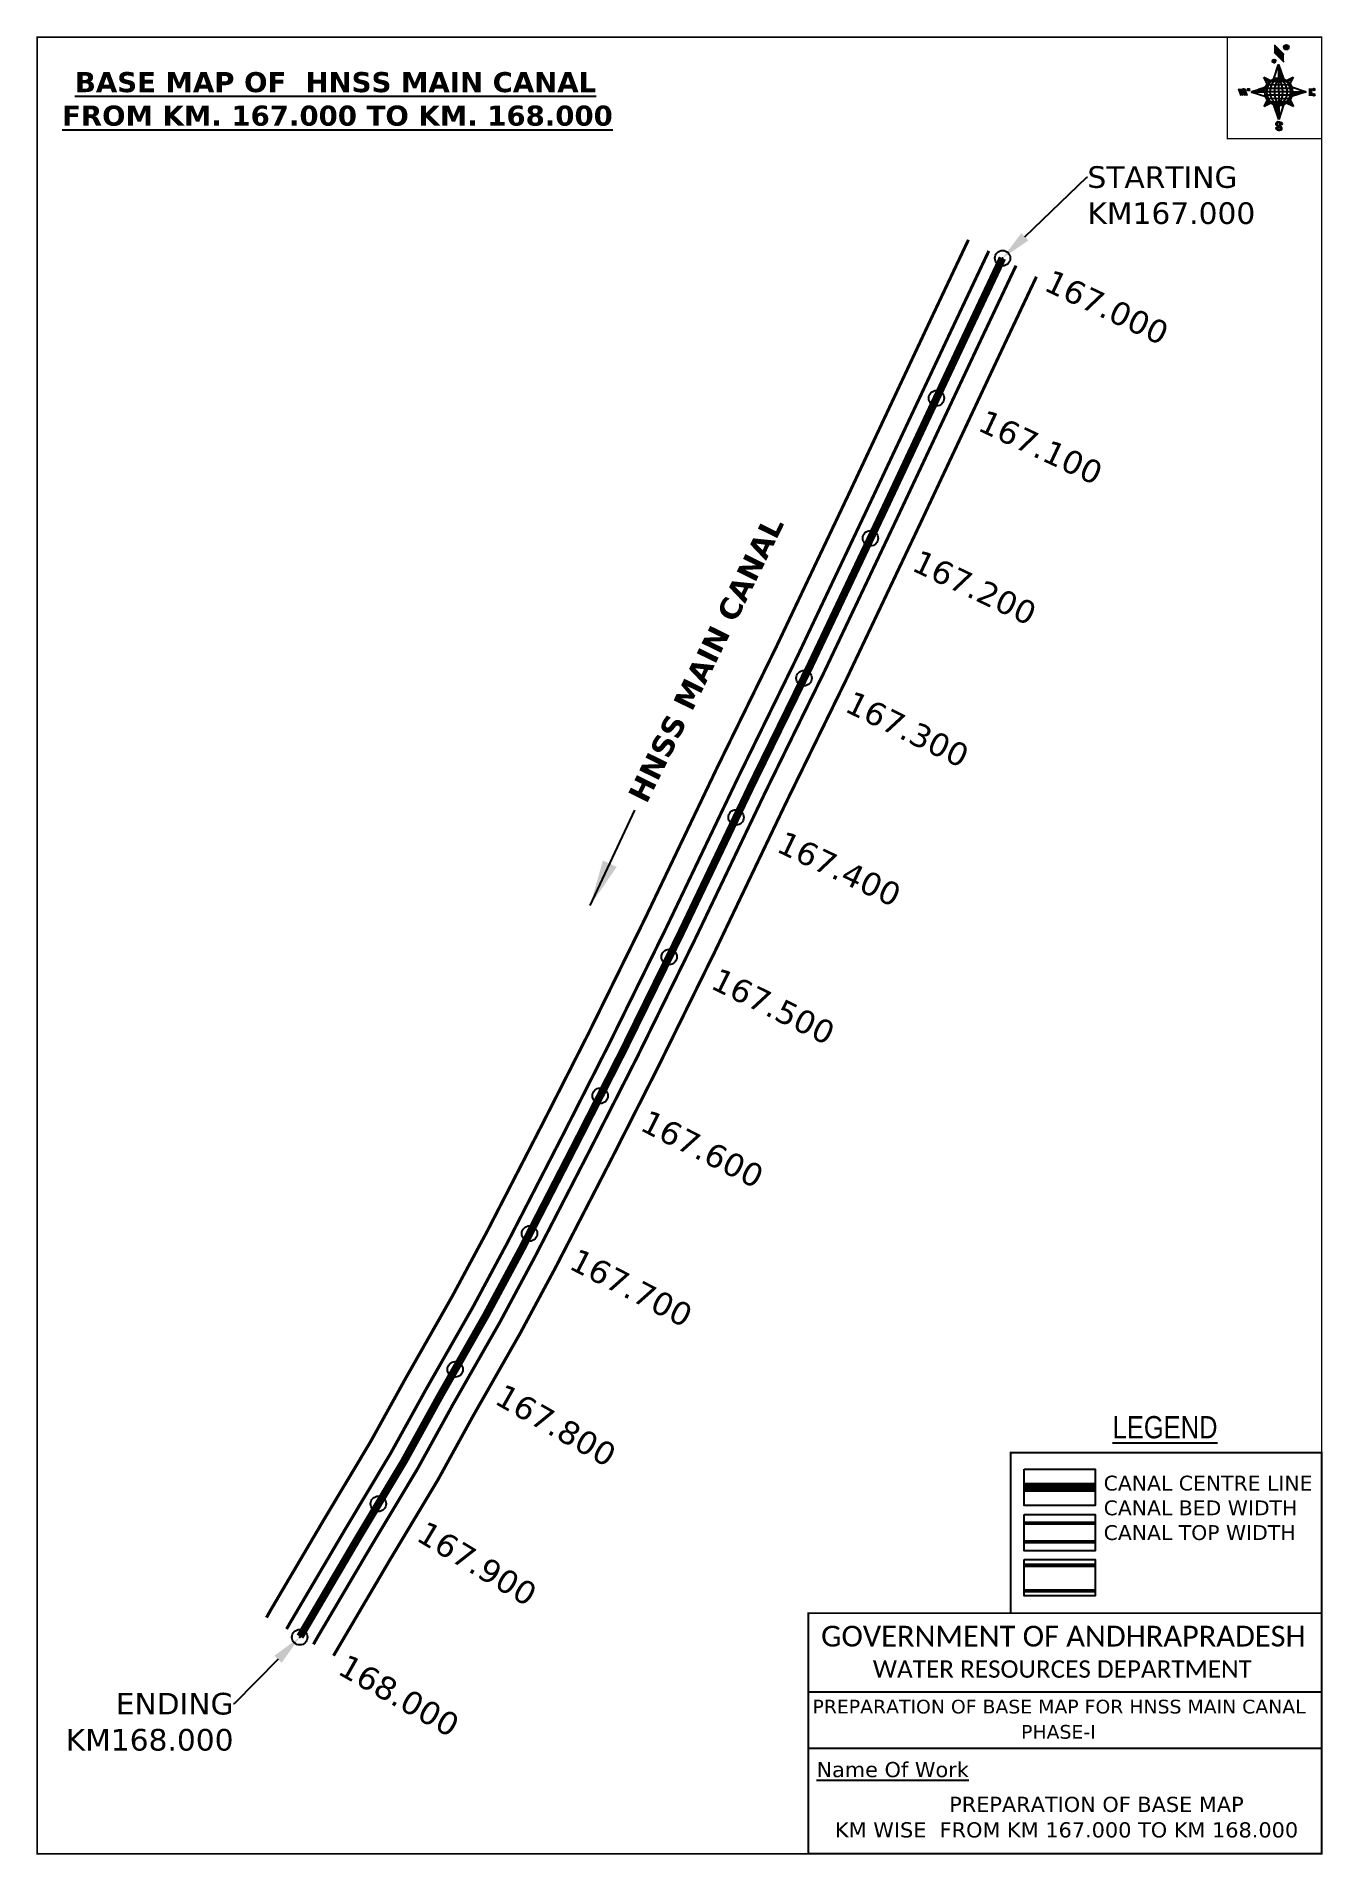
# Model space of a CAD drawing. Header units: inches. Extents: x 750856 to 751688, y 1665505 to 1666681.
import ezdxf
from ezdxf import colors
from ezdxf.entities.mleader import LeaderData, LeaderLine
from ezdxf.enums import TextEntityAlignment as Align
from ezdxf.math import Vec2, Vec3

# ---------------------------------------------------------------- set-up
doc = ezdxf.new("R2010")
doc.units = ezdxf.units.IN
doc.header["$MEASUREMENT"] = 0
doc.header["$PDMODE"] = 32
doc.header["$PDSIZE"] = 10
doc.linetypes.add('HIDDEN2', pattern=[0.1875, 0.125, -0.0625])
for name, color, linetype in [('AQUADUCT', 1, 'Continuous'), ('bord', 1, 'Continuous'), ('CANAL1', 1, 'Continuous'), ('CSMark', 72, 'Continuous'), ('DCBMS', 232, 'Continuous'), ('PAGE', 7, 'Continuous'), ('TEXT', 7, 'Continuous')]:
    doc.layers.add(name, color=color, linetype=linetype)
doc.styles.add('ARIALN', font='ARIALN_1.TTF')
doc.styles.get("Standard").update_dxf_attribs({"font": 'verdana_0.ttf'})
doc.dimstyles.get("Standard").update_dxf_attribs({"dimtxt": 0.18, "dimasz": 0.18, "dimexe": 0.18, "dimexo": 0.0625, "dimgap": 0.09, "dimtad": 0, "dimtih": 1, "dimtoh": 1, "dimdec": 4, "dimzin": 0, "dimdsep": 46, "dimtxsty": 'Standard', "dimcen": 0.09, "dimadec": 0, "dimazin": 0, "dimtfac": 1, "dimtdec": 4, "dimtofl": 0, "dimtmove": 0, "dimatfit": 3, "dimfxl": 0, "dimtolj": 1, "dimtzin": 0, "dimarcsym": 0})
pattern_1 = [(267.297113149, (-8720374.938, 50637915.138), (10.5367255337, -0.497431438), [])]
pattern_2 = [(357.297113149, (-8720374.938, 50637915.138), (0.497431438, 10.5367255337), [])]

# ---------------------------------------------------------------- blocks, each defined once
blk = doc.blocks.new('*X16')
at = {"color": 0, "linetype": 'Continuous'}
for p, q in [((6321.6, 240.5), (6322.3, 241.2)), ((6321.6, 240.3), (6322.3, 241)), ((6321.6, 240.1), (6322.3, 240.8)), ((6321.6, 239.9), (6322.4, 240.7)), ((6321.6, 239.8), (6322.4, 240.6)), ((6321.6, 239.6), (6322.5, 240.5)), ((6321.6, 239.4), (6322.5, 240.3)), ((6321.6, 239.2), (6322.6, 240.2)), ((6321.7, 239.1), (6322.6, 240.1)), ((6321.8, 240.8), (6322.4, 241.4)), ((6321.8, 239), (6322.7, 240)), ((6321.8, 239), (6322.8, 239.9)), ((6321.9, 238.9), (6322.9, 239.8)), ((6322, 238.8), (6323, 239.7)), ((6322.1, 241.3), (6322.4, 241.6)), ((6322.1, 238.7), (6323.1, 239.6)), ((6322.2, 238.6), (6323.1, 239.6)), ((6322.3, 238.5), (6323.2, 239.5)), ((6322.4, 238.5), (6323.3, 239.4)), ((6322.5, 238.4), (6323.4, 239.3)), ((6322.7, 238.4), (6323.6, 239.3)), ((6322.8, 238.3), (6323.7, 239.2)), ((6322.9, 238.3), (6323.8, 239.1)), ((6323.1, 238.2), (6323.9, 239.1)), ((6323.2, 238.2), (6324, 239)), ((6323.3, 238.2), (6324.2, 239)), ((6323.5, 238.1), (6324.3, 238.9)), ((6323.7, 238.1), (6324.4, 238.9)), ((6323.8, 238.1), (6324.6, 238.8)), ((6324.1, 238.2), (6324.7, 238.8)), ((6324.3, 238.3), (6324.9, 238.8)), ((6324.6, 238.3), (6325.1, 238.8)), ((6324.8, 238.4), (6325.2, 238.8)), ((6325.1, 238.5), (6325.4, 238.8)), ((6325.4, 238.6), (6325.6, 238.8))]:
    blk.add_line(p, q, dxfattribs=at)
blk = doc.blocks.new('*X15')
at = {"color": 0, "linetype": 'Continuous'}
for p, q in [((6324.4, 240.3), (6324.5, 240.4)), ((6324.6, 240.3), (6324.8, 240.5)), ((6324.7, 240.2), (6325, 240.5)), ((6324.8, 240.2), (6325.2, 240.6)), ((6325, 240.1), (6325.5, 240.6)), ((6325.1, 240.1), (6325.6, 240.6)), ((6325.2, 240), (6325.8, 240.6)), ((6325.3, 240), (6326, 240.6)), ((6325.4, 239.9), (6326.1, 240.6)), ((6325.5, 239.8), (6326.2, 240.5)), ((6325.6, 239.8), (6326.3, 240.5)), ((6325.7, 239.7), (6326.5, 240.4)), ((6325.9, 239.6), (6326.6, 240.3)), ((6326, 239.5), (6326.7, 240.3)), ((6326, 239.4), (6326.8, 240.2)), ((6326.1, 239.3), (6327, 240.2)), ((6326.2, 239.3), (6327.1, 240.1)), ((6326.3, 239.2), (6327.1, 240)), ((6326.4, 239.1), (6327.2, 239.9)), ((6326.5, 239), (6327.3, 239.8)), ((6326.5, 238.9), (6327.4, 239.7)), ((6326.6, 238.8), (6327.5, 239.6)), ((6326.7, 238.7), (6327.5, 239.5)), ((6326.8, 238.6), (6327.6, 239.4)), ((6326.8, 238.5), (6327.7, 239.3)), ((6326.8, 236.5), (6327.4, 237)), ((6326.9, 238.3), (6327.8, 239.2)), ((6326.9, 238.2), (6327.9, 239.1)), ((6326.9, 236.8), (6327.6, 237.4)), ((6327, 238.1), (6327.8, 239)), ((6327, 237.9), (6327.8, 238.8)), ((6327, 237.8), (6327.8, 238.6)), ((6327, 237.6), (6327.8, 238.4)), ((6327, 237.4), (6327.8, 238.2)), ((6327, 237.3), (6327.8, 238)), ((6327, 237.1), (6327.8, 237.9))]:
    blk.add_line(p, q, dxfattribs=at)
blk = doc.blocks.new('H')
at = {"layer": 'bord', "extrusion": (0.000427885, 0.004792, 0.999988)}
h = blk.add_hatch(dxfattribs=at)
h.set_pattern_fill('LINE', color=8, scale=84.387686, angle=-2.7029, style=0)
h.set_pattern_definition(pattern_2)
h.paths.add_polyline_path([(-492, 786, -0.090992), (-448, 775), (-486, 912)])
h = blk.add_hatch(dxfattribs=at)
h.set_pattern_fill('LINE', color=8, scale=84.387686, angle=-92.7029, style=0)
h.set_pattern_definition(pattern_1)
h.paths.add_polyline_path([(-625, 665, -0.090992), (-615, 710), (-751, 671)])
h = blk.add_hatch(dxfattribs=at)
h.set_pattern_fill('LINE', color=8, scale=84.387686, angle=-2.7029, style=0)
h.set_pattern_definition(pattern_2)
h.paths.add_polyline_path([(-504, 533, -0.090992), (-549, 543), (-510, 406)])
h = blk.add_hatch(dxfattribs=at)
h.set_pattern_fill('LINE', color=8, scale=84.387686, angle=-92.7029, style=0)
h.set_pattern_definition(pattern_1)
h.paths.add_polyline_path([(-246, 647), (-372, 653, -0.090992), (-382, 609)])
for p, q in [((-519, 1020, -1217), (-435, 927, -1216)), ((-516, 1087, -1217), (-432, 994, -1217)), ((-538, 774, -1216), (-487, 906, -1216)), ((-487, 906, -1216), (-493, 780, -1216)), ((-487, 906, -1216), (-448, 769, -1216)), ((-865, 701, -1215), (-847, 638, -1215)), ((-847, 700, -1215), (-829, 637, -1215)), ((-829, 699, -1215), (-811, 636, -1215)), ((-829, 699, -1215), (-811, 698, -1215)), ((-811, 698, -1215), (-794, 635, -1215)), ((-752, 665, -1215), (-615, 704, -1215)), ((-627, 794, -1216), (-567, 760, -1216)), ((-627, 794, -1216), (-584, 747, -1215)), ((-599, 731, -1215), (-627, 794, -1216)), ((-421, 753, -1216), (-359, 781, -1216)), ((-359, 781, -1216), (-405, 739, -1216)), ((-359, 781, -1216), (-392, 721, -1215)), ((-379, 693, -1215), (-246, 641, -1215)), ((-213, 669, -1215), (-217, 601, -1215)), ((-752, 665, -1215), (-625, 659, -1215)), ((-619, 614, -1215), (-752, 665, -1215)), ((-639, 526, -1214), (-606, 585, -1215)), ((-639, 526, -1214), (-593, 568, -1215)), ((-577, 553, -1215), (-639, 526, -1214)), ((-511, 400, -1214), (-549, 537, -1214)), ((-460, 533, -1215), (-511, 400, -1214)), ((-505, 527, -1214), (-511, 400, -1214)), ((-371, 513, -1214), (-431, 546, -1215)), ((-371, 513, -1214), (-414, 560, -1215)), ((-399, 576, -1215), (-371, 513, -1214)), ((-246, 641, -1215), (-383, 603, -1215)), ((-373, 647, -1215), (-246, 641, -1215)), ((-197, 600, -1215), (-194, 668, -1215))]:
    blk.add_line(p, q, dxfattribs=at)
at = {"layer": 'bord', "color": 8, "linetype": 'ByBlock', "extrusion": (0.000427885, 0.004792, 0.999988)}
for p, q in [((-375, 679, -1215), (-620, 691, -1215)), ((-386, 711, -1215), (-605, 722, -1215)), ((-411, 744, -1216), (-578, 752, -1216)), ((-493, 780, -1216), (-505, 527, -1214)), ((-373, 647, -1215), (-625, 659, -1215)), ((-378, 616, -1215), (-623, 628, -1215)), ((-392, 585, -1215), (-611, 595, -1215)), ((-420, 555, -1215), (-587, 562, -1215))]:
    blk.add_line(p, q, dxfattribs=at)
at = {"layer": 'bord', "extrusion": (0.000427885, 0.004792, 0.999988), "elevation": -1212}
for points, const_width in [([(-522, 960), (-516, 1093)], 1.61), ([(-434, 933), (-428, 1066)], 1.61), ([(-870, 707), (-846, 706)], 0.642), ([(-829, 643), (-821, 678)], 0.642), ([(-793, 641), (-782, 694)], 0.642), ([(-223, 676), (-174, 673)], 0.706), ([(-829, 643), (-855, 644)], 0.642), ([(-811, 642), (-784, 641)], 0.642), ([(-177, 605), (-226, 607)], 0.706), ([(-195, 645), (-185, 644)], 0.706)]:
    blk.add_lwpolyline(points, dxfattribs=dict(at, const_width=const_width))
for points, const_width in [([(-414, 1073, 1), (-398, 1058, 1)], 22.3), ([(-530, 950, 1), (-520, 939, 1)], 14.8), ([(-776, 697, 1), (-769, 690, 1)], 8.9), ([(-180, 618, 1), (-173, 611, 1)], 9.79), ([(-178, 667, 1), (-171, 660, 1)], 9.79), ([(-490, 362, 1), (-498, 369, 1)], 11.1), ([(-525, 322, 1), (-533, 329, 1)], 11.1)]:
    blk.add_lwpolyline(points, format="xyb", close=True, dxfattribs=dict(at, const_width=const_width))
for points in [[(-537, 317), (-531, 310), (-520, 307), (-505, 307), (-494, 310), (-486, 318), (-487, 326), (-491, 333), (-494, 336), (-503, 341), (-522, 347), (-530, 352), (-534, 355), (-537, 363), (-537, 373), (-530, 381), (-520, 384), (-504, 384), (-493, 380), (-487, 373)], [(-522, 348), (-526, 354), (-528, 361), (-528, 371), (-526, 375), (-521, 381), (-515, 384)], [(-505, 307), (-499, 312), (-497, 319), (-497, 327), (-501, 335), (-509, 343)]]:
    blk.add_lwpolyline(points, dxfattribs=at)
at = {"layer": 'bord', "extrusion": (0.000427885, 0.004792, 0.999988)}
for centre, radius in [((-406, 1065, -1212), 22.3), ((-525, 944, -1212), 14.8), ((-773, 694, -1212), 8.9), ((-498, 659, -1212), 127), ((-177, 615, -1212), 9.79), ((-174, 663, -1212), 9.79), ((-494, 365, -1212), 11.1), ((-529, 325, -1212), 11.1)]:
    blk.add_circle(centre, radius, dxfattribs=at)
at = {"layer": 'bord', "color": 8, "linetype": 'ByBlock', "extrusion": (0.000427885, 0.004792, 0.999988)}
for centre, radius, start, end in [((-482, 658, -1212), 128, 94.9254, 259.6691), ((-437, 656, -1212), 141, 113.2864, 241.308), ((-316, 651, -1212), 222, 142.5892, 212.0053), ((-560, 662, -1212), 141, 293.2864, 61.308), ((-681, 668, -1212), 222, 322.5892, 32.0053), ((-515, 660, -1212), 128, 274.9254, 79.6691)]:
    blk.add_arc(centre, radius, start, end, dxfattribs=at)
at = {"layer": 'bord', "extrusion": (0.000427885, 0.004792, 0.999988)}
for points in [[(-516, 1093, -1212), (-431, 1000, -1212), (-519, 1026, -1212), (-434, 933, -1212)], [(-864, 707, -1212), (-846, 706, -1212), (-846, 644, -1212), (-829, 643, -1212)], [(-829, 705, -1212), (-811, 704, -1212), (-811, 642, -1212), (-793, 641, -1212)], [(-193, 674, -1212), (-197, 606, -1212), (-213, 675, -1212), (-216, 607, -1212)]]:
    blk.add_solid(points, dxfattribs=at)
at = {"layer": 'bord', "extrusion": (0.000427885, 0.004792, 0.999988), "xscale": 7.977342409717546, "yscale": 7.977342408231451, "zscale": 7.977342408476333, "rotation": 138.0840426661453}
for name, p in [('*X15', (38301, -31929, -1212)), ('*X16', (38314, -31951, -1212))]:
    blk.add_blockref(name, p, dxfattribs=at)

msp = doc.modelspace()

# ---------------------------------------------------------------- linework, layer by layer
at = {"color": 3}
for p in [(751480.8, 1666537.8), (751438, 1666447.2), (751395.3, 1666356.6), (751352.3, 1666266.1), (751308.4, 1666176), (751265.1, 1666085.7), (751220.5, 1665995.9), (751174.8, 1665906.8), (751126.7, 1665818.9), (751077, 1665731.9), (751026.1, 1665645.6)]:
    msp.add_point(p, dxfattribs=at)
at = {"layer": 'CANAL1', "color": 200, "const_width": 2}
for points in [[(751458.7, 1666549.7), (751434.3, 1666498.1), (751382.1, 1666386.9), (751334.1, 1666285.7), (751296.1, 1666208.1), (751249.7, 1666111), (751213, 1666036.4), (751183.5, 1665978.4), (751147.2, 1665907.9), (751124.8, 1665866.2), (751094.8, 1665813.4), (751072, 1665772.2), (751042.2, 1665722.4), (751007, 1665662.6), (751004.6, 1665658.3)], [(751502.7, 1666525.8), (751479.5, 1666476.7), (751427.3, 1666365.6), (751379.1, 1666264), (751341.1, 1666186.3), (751294.7, 1666089.2), (751257.7, 1666014), (751228.1, 1665955.6), (751191.5, 1665884.6), (751168.6, 1665842), (751138.4, 1665789), (751115.4, 1665747.2), (751085.2, 1665696.9), (751050.3, 1665637.6), (751048, 1665633.6)]]:
    msp.add_lwpolyline(points, dxfattribs=at)
at = {"layer": 'CANAL1', "color": 5, "const_width": 2}
for points in [[(751471.9, 1666542.5), (751447.9, 1666491.7), (751395.6, 1666380.5), (751347.6, 1666279.2), (751309.6, 1666201.6), (751263.2, 1666104.5), (751226.4, 1666029.7), (751196.9, 1665971.6), (751160.5, 1665900.9), (751138, 1665858.9), (751107.9, 1665806.1), (751085, 1665764.7), (751055.1, 1665714.7), (751020, 1665655.1), (751017.6, 1665650.9)], [(751035, 1665641), (751037.3, 1665645.1), (751072.3, 1665704.5), (751102.4, 1665754.7), (751125.3, 1665796.3), (751155.5, 1665849.2), (751178.2, 1665891.6), (751214.7, 1665962.5), (751244.3, 1666020.7), (751281.2, 1666095.8), (751327.6, 1666192.9), (751365.6, 1666270.5), (751413.7, 1666372), (751465.9, 1666483.1), (751489.5, 1666533)]]:
    msp.add_lwpolyline(points, dxfattribs=at)
at = {"layer": 'CANAL1', "color": 1, "linetype": 'HIDDEN2', "ltscale": 100, "const_width": 5}
msp.add_lwpolyline([(751480.7, 1666537.8), (751456.9, 1666487.4), (751404.7, 1666376.2), (751356.6, 1666274.8), (751318.6, 1666197.2), (751272.2, 1666100.1), (751235.4, 1666025.2), (751205.8, 1665967), (751169.4, 1665896.3), (751146.7, 1665854.1), (751116.6, 1665801.2), (751093.7, 1665759.7), (751063.7, 1665709.6), (751028.7, 1665650.1), (751026.3, 1665646)], dxfattribs=at)
at = {"layer": 'CANAL1', "color": 1, "linetype": 'HIDDEN2', "ltscale": 100, "const_width": 6, "elevation": -0.4}
msp.add_lwpolyline([(751540.8, 1665742.6), (751494.8, 1665742.6)], dxfattribs=at)
at = {"layer": 'CANAL1', "color": 5, "const_width": 2.4, "elevation": -0.4}
for points in [[(751540.8, 1665719.3), (751494.8, 1665719.3)], [(751540.8, 1665707.3), (751494.8, 1665707.3)]]:
    msp.add_lwpolyline(points, dxfattribs=at)
at = {"layer": 'CANAL1', "color": 200, "const_width": 2.4, "elevation": -0.4}
for points in [[(751540.8, 1665692.1), (751494.8, 1665692.1)], [(751540.8, 1665675.6), (751494.8, 1665675.6)]]:
    msp.add_lwpolyline(points, dxfattribs=at)
at = {"layer": 'PAGE', "const_width": 1}
msp.add_lwpolyline([(750856.2, 1666680.8), (750856.2, 1665505.5), (751687.2, 1665505.5), (751687.2, 1666680.8), (750856.2, 1666680.8)], dxfattribs=at)
at = {"layer": 'PAGE'}
for points, const_width in [([(751687.2, 1666680.8), (751626.2, 1666680.8), (751626.2, 1666615.1), (751687.2, 1666615.1)], 1), ([(751687.2, 1665661.2), (751486, 1665661.2), (751486, 1665765), (751687.2, 1665765)], 1.2), ([(751355.1, 1665661.2), (751687.2, 1665661.2), (751687.2, 1665505.5), (751355.1, 1665505.5)], 1.2)]:
    msp.add_lwpolyline(points, close=True, dxfattribs=dict(at, const_width=const_width))
at = {"layer": 'PAGE', "elevation": -0.4}
for points in [[(751494.8, 1665754.3), (751540.8, 1665754.3), (751540.8, 1665730.8), (751494.8, 1665730.8)], [(751494.8, 1665725), (751540.8, 1665725), (751540.8, 1665701.5), (751494.8, 1665701.5)], [(751494.8, 1665695.8), (751540.8, 1665695.8), (751540.8, 1665672.3), (751494.8, 1665672.3)]]:
    msp.add_lwpolyline(points, close=True, dxfattribs=at)
at = {"layer": 'PAGE'}
for points in [[(751355.1, 1665610.2), (751687.2, 1665610.2)], [(751355.1, 1665573.8), (751687.2, 1665573.8)]]:
    msp.add_lwpolyline(points, dxfattribs=at)

# ---------------------------------------------------------------- block references
at = {"layer": 'AQUADUCT', "color": 1, "xscale": 0.0703495379661093, "yscale": 0.07034953800030053, "zscale": 0.07034953795990817, "rotation": 3.078330607406165}
msp.add_blockref('H', (751696.9, 1666601.4, 85.4), dxfattribs=at)

# ---------------------------------------------------------------- texts
at = {"layer": 'CANAL1', "insert": (751237.5, 1666189.6), "char_height": 14, "width": 205.129, "attachment_point": 1, "rotation": 63.8678}
msp.add_mtext('\\pi0.96322;{\\fVerdana|b1|i0|c0|p34;HNSS MAIN CANAL}', dxfattribs=at)
at = {"layer": 'CSMark', "color": 1}
for s, rotation, p in [('167.000', 334.6678, (751509.8, 1666524.3)), ('167.100', 334.8371, (751467, 1666433.6)), ('167.200', 334.6306, (751424.3, 1666343)), ('167.300', 333.9153, (751381, 1666251.8)), ('167.400', 334.4578, (751336.8, 1666161.1)), ('167.500', 333.8163, (751294.3, 1666072.6)), ('167.600', 333.0643, (751248.7, 1665980.8)), ('167.700', 332.7542, (751202.8, 1665891.2)), ('167.800', 330.3558, (751154.9, 1665803.8)), ('167.900', 329.0692, (751104.4, 1665715.2)), ('168.000', 330.4069, (751053.4, 1665628.9))]:
    msp.add_text(s, height=15, rotation=rotation, dxfattribs=at).set_placement(p, align=Align.MIDDLE_LEFT)
at = {"layer": 'PAGE', "extrusion": (0.000201441, 0.004807, 0.999988), "style": 'ARIALN'}
msp.add_text('%%ULEGEND', height=14.4, rotation=359.9999, dxfattribs=at).set_placement((751585.9, 1665761.5, 8158.5), align=Align.MIDDLE)
at = {"layer": 'PAGE', "extrusion": (0.000201441, 0.004807, 0.999988)}
for s, height, p in [('PREPARATION OF BASE MAP FOR HNSS MAIN CANAL', 8.878, (751357.8, 1665576.3, 8157.6)), ('%%UName Of Work', 9.822, (751360.4, 1665535.1, 8156.2))]:
    msp.add_text(s, height=height, rotation=359.9999, dxfattribs=at).set_placement(p)
for s, height, p in [('PHASE-I', 8.88, (751516.9, 1665564.4, 8157.5)), ('PREPARATION OF BASE MAP', 9.822, (751541.5, 1665517.5, 8156.3)), ('KM WISE  FROM KM 167.000 TO KM 168.000', 9.822, (751522.2, 1665501, 8156.3))]:
    msp.add_text(s, height=height, rotation=359.9999, dxfattribs=at).set_placement(p, align=Align.MIDDLE_CENTER)
at = {"layer": 'PAGE', "extrusion": (0.000201441, 0.004807, 0.999988), "attachment_point": 1, "text_direction": (1, -1e-06, -0.000201)}
for s, insert, char_height, width in [('CANAL CENTRE LINE CANAL BED WIDTH {\\H2.3741x; }CANAL TOP WIDTH{\\H1.9188x; }', (751546.2, 1665750.1, -0.4), 9.6, 168.926), ('\\pi3.5885;{\\fCalibri|b0|i0|c0|p34;\\H1.3333x;GOVERNMENT OF ANDHRAPRADESH\\P\\pi37.073;\\H0.83998x;WATER RESOURCES DEPARTMENT}', (751359.8, 1665653, -1.3), 10.059, 321.276)]:
    msp.add_mtext(s, dxfattribs=dict(at, insert=insert, char_height=char_height, width=width))
at = {"layer": 'TEXT', "color": 1, "insert": (750858.9, 1666658.2), "char_height": 13, "width": 379.826, "attachment_point": 1}
msp.add_mtext('\\pi21.755;{\\fVerdana|b1|i0|c0|p34;\\LBASE MAP OF  HNSS MAIN CANAL \\P\\pi13.452;FROM KM. 167.000 TO KM. 168.000}', dxfattribs=at)

# ---------------------------------------------------------------- leaders
at = {"layer": 'CANAL1'}
msp.add_leader([(751214, 1666118.9), (751242.9, 1666180.7)], dimstyle='Standard', override={"dimasz": 30, "dimgap": 0.09, "dimtad": 0}, dxfattribs=at)
at = {"layer": 'DCBMS', "color": 5}
ml = msp.add_multileader_mtext('Standard', dxfattribs=at)
ml.set_content('STARTING\\PKM167.000', color=5)
ml.set_leader_properties()
ml.build(insert=Vec2(0, 0))
ml.multileader.update_dxf_attribs({"dogleg_length": 0.36, "arrow_head_size": 20})
ctx = ml.context
ctx.base_point, ctx.char_height, ctx.arrow_head_size, ctx.landing_gap_size, ctx.plane_origin = Vec3(751535.7, 1666590.2), 14, 20, 0.09, Vec3(751700.5, 1666663.3)
notes = []
notes.append((ctx, [(1, (1, 1, 0), (751535.3, 1666590.2), (1, 0), 0.36, [(0, [(751480.8, 1666537.8)], 0, [])])]))
ctx.mtext.insert, ctx.mtext.flow_direction = Vec3(751535.7, 1666597.3), 5
ml = msp.add_multileader_mtext('Standard', dxfattribs=at)
ml.set_content('ENDING \\PKM168.000', color=5)
ml.set_leader_properties()
ml.build(insert=Vec2(0, 0))
ml.multileader.update_dxf_attribs({"dogleg_length": 0.36, "arrow_head_size": 20})
ctx = ml.context
ctx.base_point, ctx.char_height, ctx.arrow_head_size, ctx.landing_gap_size, ctx.plane_origin = Vec3(750876.3, 1665602.5), 14, 20, 0.09, Vec3(751010.1, 1665524.2)
ctx.text_align_type = 2
notes.append((ctx, [(0, (1, 1, 0), (750983.7, 1665602.5), (-1, 0), 0.36, [(0, [(751026.1, 1665645.6)], 0, [])])]))
ctx.mtext.insert, ctx.mtext.width, ctx.mtext.alignment, ctx.mtext.flow_direction = Vec3(750983.3, 1665609.6), 108.896, 3, 5
for ctx, leaders in notes:
    for number, flags, end, landing, length, lines in leaders:
        leader = LeaderData()
        leader.index, (leader.has_last_leader_line, leader.has_dogleg_vector, leader.attachment_direction) = number, flags
        leader.last_leader_point, leader.dogleg_vector, leader.dogleg_length = Vec3(end), Vec3(landing), length
        for number, points, colour, breaks in lines:
            line = LeaderLine()
            line.index, line.vertices, line.color, line.breaks = number, Vec3.list(points), colors.encode_raw_color(colour), breaks
            leader.lines.append(line)
        ctx.leaders.append(leader)

doc.saveas('drawing.dxf')
